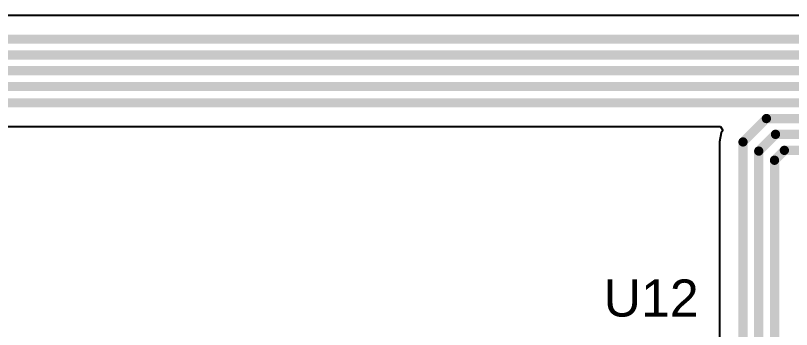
# Model space of a CAD drawing. Header units: millimetres. Extents: x -3 to 5437, y -3 to 5435.
# Drawn here: x 19.53 to 40.78, y 66.53 to 75.12 of the extents above; entities that cross this region are included whole.
import ezdxf

# ---------------------------------------------------------------- set-up
doc = ezdxf.new("R2010")
doc.units = ezdxf.units.MM
doc.layers.add('BottomLayer', color=5, linetype='Continuous')
doc.layers.add('TopOverlay', color=2, linetype='Continuous')
doc.styles.add('Arial', font='', dxfattribs={"height": 0.2})
doc.styles.get('Arial').set_extended_font_data('Arial')

msp = doc.modelspace()

# ---------------------------------------------------------------- linework, layer by layer
at = {"layer": 'BottomLayer'}
for p, q in [((64.107, 75.12), (17.825, 75.12)), ((15.724, 72.084), (38.835, 72.084)), ((38.835, 72.084), (38.895, 71.972)), ((38.852, 71.907), (38.803, 71.66)), ((38.895, 71.972), (38.852, 71.907)), ((38.803, 71.66), (38.803, 65.423))]:
    msp.add_line(p, q, dxfattribs=at)
at = {"layer": 'BottomLayer', "const_width": 0.254}
for points in [[(17.557, 74.473), (81.635, 74.473)], [(17.342, 74.041), (81.814, 74.041)], [(17.091, 73.609), (81.992, 73.609)], [(14.731, 73.177), (82.208, 73.177)], [(15.456, 72.731), (93.343, 72.731)], [(39.45, 71.66), (40.09, 72.3)], [(40.09, 72.3), (93.547, 72.3)], [(39.882, 71.409), (40.341, 71.868)], [(40.341, 71.868), (95.144, 71.868)], [(39.45, 65.155), (39.45, 71.66)], [(39.882, 62.098), (39.882, 71.409)], [(40.314, 71.158), (40.584, 71.429)], [(40.584, 71.429), (95.352, 71.429)], [(40.314, 57.045), (40.314, 71.158)]]:
    msp.add_lwpolyline(points, dxfattribs=at)
at = {"layer": 'BottomLayer', "const_width": 0.127}
for points in [[(40.027, 72.3, 1), (40.154, 72.3, 1)], [(40.027, 72.3, 1), (40.154, 72.3, 1)], [(40.277, 71.868, 1), (40.404, 71.868, 1)], [(40.277, 71.868, 1), (40.404, 71.868, 1)], [(39.387, 71.66, 1), (39.514, 71.66, 1)], [(39.387, 71.66, 1), (39.514, 71.66, 1)], [(39.818, 71.409, 1), (39.945, 71.409, 1)], [(39.818, 71.409, 1), (39.945, 71.409, 1)], [(40.52, 71.429, 1), (40.647, 71.429, 1)], [(40.52, 71.429, 1), (40.647, 71.429, 1)], [(40.25, 71.158, 1), (40.377, 71.158, 1)], [(40.25, 71.158, 1), (40.377, 71.158, 1)]]:
    msp.add_lwpolyline(points, format="xyb", close=True, dxfattribs=at)

# ---------------------------------------------------------------- texts
at = {"layer": 'TopOverlay', "style": 'Arial'}
msp.add_text('U12', height=1.016, dxfattribs=at).set_placement((35.633, 66.879))

doc.saveas('drawing.dxf')
